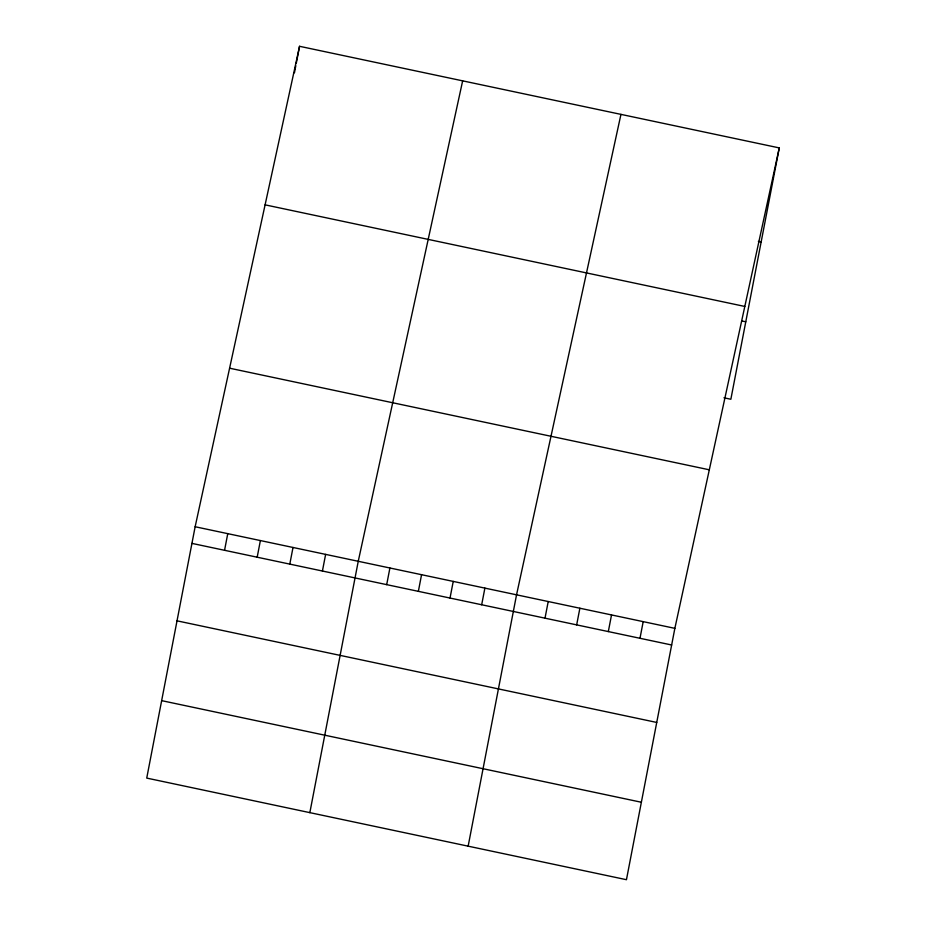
<?xml version="1.0" encoding="UTF-8"?>
<svg xmlns="http://www.w3.org/2000/svg" width="926" height="926" viewBox="0 0 926 926"><rect width="100%" height="100%" fill="white"/><g stroke="black" fill="none" stroke-linecap="round" stroke-linejoin="round"><path stroke-width="1.39" d="M195.143 526.744L146.736 778.095L626.451 879.7L674.857 628.349L779.264 147.905L299.549 46.3L195.143 526.744L674.857 628.349M294.445 72.807L295.799 65.758M296.343 62.945L299.549 46.3M224.555 550.299L227.761 533.654M257.185 557.209L260.38 540.564M289.803 564.119L293.01 547.474M322.422 571.029L325.628 554.385M309.84 812.646L358.246 561.295L462.653 80.84M386.698 584.642L389.904 567.997M418.367 591.344L421.561 574.699M450.024 598.046L453.231 581.412M481.682 604.759L484.888 588.114M468.151 846.167L516.546 594.816L620.952 114.373M545.009 618.163L548.215 601.53M576.666 624.876L579.873 608.232M608.324 631.578L611.53 614.933M639.993 638.28L643.188 621.647M779.264 147.905L730.857 399.256L723.97 397.798M758.382 241.42L761.137 241.999M265.091 204.843L744.805 306.448M741.645 320.928L745.766 321.797M229.602 368.201L709.304 469.806M191.937 543.388L671.651 644.994M177.028 620.837L656.731 722.442M161.656 700.646L641.371 802.252"/></g></svg>
